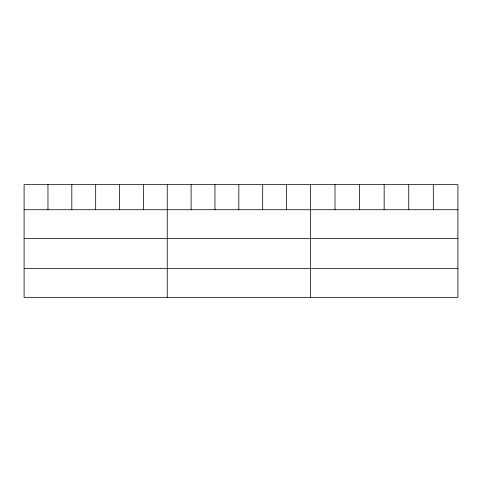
<?xml version="1.0" encoding="UTF-8"?>
<svg xmlns="http://www.w3.org/2000/svg" width="482" height="482" viewBox="0 0 482 482"><rect width="100%" height="100%" fill="white"/><g stroke="black" fill="none" stroke-linecap="round" stroke-linejoin="round"><path stroke-width="0.72" d="M457.9 209.73L457.9 297.34L24.1 297.34L24.1 184.66L457.9 184.66L457.9 209.73L24.1 209.73M24.1 238.638L457.9 238.638M24.1 268.426L457.9 268.426M433.318 184.66L433.318 209.73M408.736 184.66L408.736 209.73M384.154 184.66L384.154 209.73M359.572 184.66L359.572 209.73M334.99 184.66L334.99 209.73M310.408 184.66L310.408 297.34M286.549 184.66L286.549 209.73M262.69 184.66L262.69 209.73M238.831 184.66L238.831 209.73M214.972 184.66L214.972 209.73M191.113 184.66L191.113 209.73M167.254 184.66L167.254 297.34M143.395 184.66L143.395 209.73M119.536 184.66L119.536 209.73M95.677 184.66L95.677 209.73M71.818 184.66L71.818 209.73M47.959 184.66L47.959 209.73"/></g></svg>
